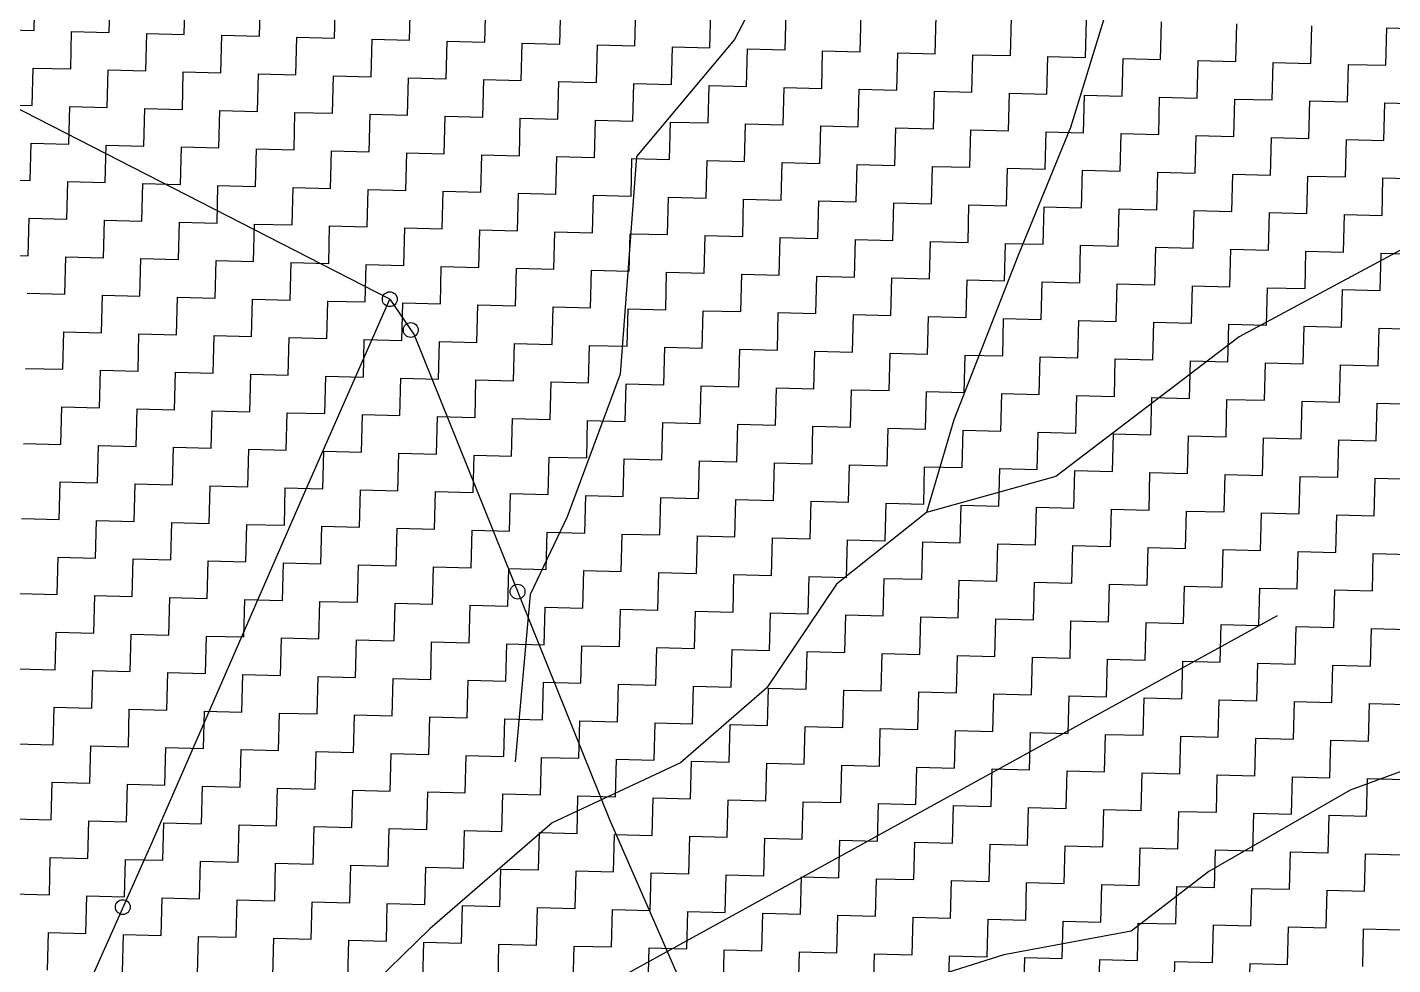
# Model space of a CAD drawing. Header units: metres. Extents: x 295068 to 298038, y 2018465 to 2021372.
# Drawn here: x 296952.3 to 297409.2, y 2020340.8 to 2020654.6 of the extents above; entities that cross this region are included whole.
import ezdxf

# ---------------------------------------------------------------- set-up
doc = ezdxf.new("R2010")
doc.units = ezdxf.units.M
doc.header["$MEASUREMENT"] = 0
for name, color, linetype in [('LINE_WATER', 4, 'Continuous'), ('POLY_HATCH', 12, 'Continuous'), ('POLY_PARCEL', 6, 'Continuous')]:
    doc.layers.add(name, color=color, linetype=linetype)

msp = doc.modelspace()

# ---------------------------------------------------------------- linework, layer by layer
msp.add_lwpolyline([(297050.28, 2020281.33), (297370.73, 2020457.72)])
for centre in [(297073.61, 2020563.59), (297080.63, 2020553.28), (297116.37, 2020465.71), (296984.26, 2020360.11)]:
    msp.add_circle(centre, 2.48)
at = {"layer": 'LINE_WATER'}
for p, q in [((297205.12, 2020681.28), (297188.97, 2020650.52)), ((297312.95, 2020658.49), (297301.38, 2020621.12)), ((297188.97, 2020650.52), (297156.15, 2020611.35)), ((297301.38, 2020621.12), (297283.77, 2020578.03)), ((297156.15, 2020611.35), (297150.73, 2020538.52)), ((297416.39, 2020582.41), (297357.84, 2020550.97)), ((297283.77, 2020578.03), (297262.33, 2020523.26)), ((297357.84, 2020550.97), (297296.54, 2020504.29)), ((297150.73, 2020538.52), (297133, 2020490.72)), ((297262.33, 2020523.26), (297253.17, 2020492.17)), ((297296.54, 2020504.29), (297253.17, 2020492.17)), ((297133, 2020490.72), (297120.53, 2020464.72)), ((297253.17, 2020492.17), (297223.09, 2020468.23)), ((297223.09, 2020468.23), (297199.8, 2020433.52)), ((297120.53, 2020464.72), (297115.57, 2020408.78)), ((297199.8, 2020433.52), (297170.87, 2020408.38)), ((297170.87, 2020408.38), (297127.93, 2020388.3)), ((297423.3, 2020409.61), (297394.99, 2020399.2)), ((297394.99, 2020399.2), (297347.66, 2020371.99)), ((297127.93, 2020388.3), (297086.95, 2020352.87)), ((297347.66, 2020371.99), (297321.71, 2020352.1)), ((297086.95, 2020352.87), (297048.27, 2020315.02)), ((297321.71, 2020352.1), (297279.11, 2020344.12)), ((297279.11, 2020344.12), (297245.53, 2020333.5))]:
    msp.add_line(p, q, dxfattribs=at)
at = {"layer": 'POLY_HATCH', "linetype": 'Continuous'}
for p, q in [((296954.56, 2020653.54), (296954.89, 2020666.11)), ((296979.7, 2020652.89), (296980.02, 2020665.46)), ((297004.83, 2020652.25), (297005.15, 2020664.81)), ((297029.96, 2020651.6), (297030.29, 2020664.16)), ((297055.1, 2020650.95), (297055.42, 2020663.52)), ((297080.23, 2020650.3), (297080.55, 2020662.87)), ((297105.36, 2020649.65), (297105.69, 2020662.22)), ((297130.5, 2020649.01), (297130.82, 2020661.57)), ((297155.63, 2020648.36), (297155.96, 2020660.92)), ((297180.76, 2020647.71), (297181.09, 2020660.28)), ((297205.9, 2020647.06), (297206.22, 2020659.63)), ((297231.03, 2020646.41), (297231.36, 2020658.98)), ((297256.16, 2020645.76), (297256.49, 2020658.33)), ((297281.3, 2020645.12), (297281.62, 2020657.68)), ((296942, 2020653.87), (296954.56, 2020653.54)), ((296966.81, 2020640.65), (296967.13, 2020653.22)), ((296967.13, 2020653.22), (296979.7, 2020652.89)), ((297306.43, 2020644.47), (297306.76, 2020657.03)), ((297331.56, 2020643.82), (297331.89, 2020656.39)), ((297356.7, 2020643.17), (297357.02, 2020655.74)), ((297381.83, 2020642.52), (297382.16, 2020655.09)), ((297406.97, 2020641.88), (297407.29, 2020654.44)), ((297407.29, 2020654.44), (297419.86, 2020654.12)), ((296991.94, 2020640), (296992.26, 2020652.57)), ((296992.26, 2020652.57), (297004.83, 2020652.25)), ((297017.07, 2020639.36), (297017.4, 2020651.92)), ((297017.4, 2020651.92), (297029.96, 2020651.6)), ((297042.21, 2020638.71), (297042.53, 2020651.27)), ((297042.53, 2020651.27), (297055.1, 2020650.95)), ((297067.34, 2020638.06), (297067.66, 2020650.63)), ((297067.66, 2020650.63), (297080.23, 2020650.3)), ((297092.47, 2020637.41), (297092.8, 2020649.98)), ((297092.8, 2020649.98), (297105.36, 2020649.65)), ((297117.61, 2020636.76), (297117.93, 2020649.33)), ((297117.93, 2020649.33), (297130.5, 2020649.01)), ((297142.74, 2020636.11), (297143.06, 2020648.68)), ((297143.06, 2020648.68), (297155.63, 2020648.36)), ((297167.87, 2020635.47), (297168.2, 2020648.03)), ((297168.2, 2020648.03), (297180.76, 2020647.71)), ((297193.01, 2020634.82), (297193.33, 2020647.38)), ((297193.33, 2020647.38), (297205.9, 2020647.06)), ((297218.14, 2020634.17), (297218.46, 2020646.74)), ((297218.46, 2020646.74), (297231.03, 2020646.41)), ((297243.27, 2020633.52), (297243.6, 2020646.09)), ((297243.6, 2020646.09), (297256.16, 2020645.76)), ((297268.41, 2020632.87), (297268.73, 2020645.44)), ((297268.73, 2020645.44), (297281.3, 2020645.12)), ((297293.54, 2020632.23), (297293.86, 2020644.79)), ((297293.86, 2020644.79), (297306.43, 2020644.47)), ((297318.67, 2020631.58), (297319, 2020644.14)), ((297319, 2020644.14), (297331.56, 2020643.82)), ((297343.81, 2020630.93), (297344.13, 2020643.5)), ((297344.13, 2020643.5), (297356.7, 2020643.17)), ((296953.92, 2020628.41), (296954.24, 2020640.98)), ((296954.24, 2020640.98), (296966.81, 2020640.65)), ((296979.05, 2020627.76), (296979.37, 2020640.33)), ((296979.37, 2020640.33), (296991.94, 2020640)), ((297004.18, 2020627.11), (297004.51, 2020639.68)), ((297004.51, 2020639.68), (297017.07, 2020639.36)), ((297029.32, 2020626.46), (297029.64, 2020639.03)), ((297029.64, 2020639.03), (297042.21, 2020638.71)), ((297368.94, 2020630.28), (297369.27, 2020642.85)), ((297369.27, 2020642.85), (297381.83, 2020642.52)), ((297394.07, 2020629.63), (297394.4, 2020642.2)), ((297394.4, 2020642.2), (297406.97, 2020641.88)), ((297054.45, 2020625.82), (297054.77, 2020638.38)), ((297054.77, 2020638.38), (297067.34, 2020638.06)), ((297079.58, 2020625.17), (297079.91, 2020637.73)), ((297079.91, 2020637.73), (297092.47, 2020637.41)), ((297104.72, 2020624.52), (297105.04, 2020637.09)), ((297105.04, 2020637.09), (297117.61, 2020636.76)), ((297129.85, 2020623.87), (297130.17, 2020636.44)), ((297130.17, 2020636.44), (297142.74, 2020636.11)), ((297154.98, 2020623.22), (297155.31, 2020635.79)), ((297155.31, 2020635.79), (297167.87, 2020635.47)), ((297180.12, 2020622.58), (297180.44, 2020635.14)), ((297180.44, 2020635.14), (297193.01, 2020634.82)), ((297205.25, 2020621.93), (297205.57, 2020634.49)), ((297205.57, 2020634.49), (297218.14, 2020634.17)), ((297230.38, 2020621.28), (297230.71, 2020633.85)), ((297230.71, 2020633.85), (297243.27, 2020633.52)), ((297255.52, 2020620.63), (297255.84, 2020633.2)), ((297255.84, 2020633.2), (297268.41, 2020632.87)), ((297280.65, 2020619.98), (297280.97, 2020632.55)), ((297280.97, 2020632.55), (297293.54, 2020632.23)), ((297305.78, 2020619.33), (297306.11, 2020631.9)), ((297306.11, 2020631.9), (297318.67, 2020631.58)), ((297330.92, 2020618.69), (297331.24, 2020631.25)), ((297331.24, 2020631.25), (297343.81, 2020630.93)), ((297356.05, 2020618.04), (297356.37, 2020630.6)), ((297356.37, 2020630.6), (297368.94, 2020630.28)), ((297381.18, 2020617.39), (297381.51, 2020629.96)), ((297381.51, 2020629.96), (297394.07, 2020629.63)), ((296941.35, 2020628.73), (296953.92, 2020628.41)), ((296966.16, 2020615.52), (296966.48, 2020628.09)), ((296966.48, 2020628.09), (296979.05, 2020627.76)), ((296991.29, 2020614.87), (296991.62, 2020627.44)), ((296991.62, 2020627.44), (297004.18, 2020627.11)), ((297016.42, 2020614.22), (297016.75, 2020626.79)), ((297016.75, 2020626.79), (297029.32, 2020626.46)), ((297041.56, 2020613.57), (297041.88, 2020626.14)), ((297041.88, 2020626.14), (297054.45, 2020625.82)), ((297066.69, 2020612.93), (297067.02, 2020625.49)), ((297067.02, 2020625.49), (297079.58, 2020625.17)), ((297406.32, 2020616.74), (297406.64, 2020629.31)), ((297406.64, 2020629.31), (297419.21, 2020628.98)), ((297091.83, 2020612.28), (297092.15, 2020624.84)), ((297092.15, 2020624.84), (297104.72, 2020624.52)), ((297116.96, 2020611.63), (297117.28, 2020624.2)), ((297117.28, 2020624.2), (297129.85, 2020623.87)), ((297142.09, 2020610.98), (297142.42, 2020623.55)), ((297142.42, 2020623.55), (297154.98, 2020623.22)), ((297167.23, 2020610.33), (297167.55, 2020622.9)), ((297167.55, 2020622.9), (297180.12, 2020622.58)), ((297192.36, 2020609.68), (297192.68, 2020622.25)), ((297192.68, 2020622.25), (297205.25, 2020621.93)), ((297217.49, 2020609.04), (297217.82, 2020621.6)), ((297217.82, 2020621.6), (297230.38, 2020621.28)), ((297242.63, 2020608.39), (297242.95, 2020620.95)), ((297242.95, 2020620.95), (297255.52, 2020620.63)), ((297267.76, 2020607.74), (297268.08, 2020620.31)), ((297268.08, 2020620.31), (297280.65, 2020619.98)), ((297292.89, 2020607.09), (297293.22, 2020619.66)), ((297293.22, 2020619.66), (297305.78, 2020619.33)), ((297318.03, 2020606.44), (297318.35, 2020619.01)), ((297318.35, 2020619.01), (297330.92, 2020618.69)), ((297343.16, 2020605.8), (297343.48, 2020618.36)), ((297343.48, 2020618.36), (297356.05, 2020618.04)), ((297368.29, 2020605.15), (297368.62, 2020617.71)), ((297368.62, 2020617.71), (297381.18, 2020617.39)), ((297393.43, 2020604.5), (297393.75, 2020617.07)), ((297393.75, 2020617.07), (297406.32, 2020616.74)), ((296953.27, 2020603.28), (296953.59, 2020615.84)), ((296953.59, 2020615.84), (296966.16, 2020615.52)), ((296978.4, 2020602.63), (296978.72, 2020615.19)), ((296978.72, 2020615.19), (296991.29, 2020614.87)), ((297003.53, 2020601.98), (297003.86, 2020614.55)), ((297003.86, 2020614.55), (297016.42, 2020614.22)), ((297028.67, 2020601.33), (297028.99, 2020613.9)), ((297028.99, 2020613.9), (297041.56, 2020613.57)), ((297053.8, 2020600.68), (297054.12, 2020613.25)), ((297054.12, 2020613.25), (297066.69, 2020612.93)), ((297078.93, 2020600.03), (297079.26, 2020612.6)), ((297079.26, 2020612.6), (297091.83, 2020612.28)), ((297104.07, 2020599.39), (297104.39, 2020611.95)), ((297104.39, 2020611.95), (297116.96, 2020611.63)), ((297129.2, 2020598.74), (297129.53, 2020611.31)), ((297129.53, 2020611.31), (297142.09, 2020610.98)), ((297154.33, 2020598.09), (297154.66, 2020610.66)), ((297154.66, 2020610.66), (297167.23, 2020610.33)), ((297179.47, 2020597.44), (297179.79, 2020610.01)), ((297179.79, 2020610.01), (297192.36, 2020609.68)), ((297204.6, 2020596.79), (297204.93, 2020609.36)), ((297204.93, 2020609.36), (297217.49, 2020609.04)), ((297229.73, 2020596.15), (297230.06, 2020608.71)), ((297230.06, 2020608.71), (297242.63, 2020608.39)), ((297254.87, 2020595.5), (297255.19, 2020608.06)), ((297255.19, 2020608.06), (297267.76, 2020607.74)), ((297280, 2020594.85), (297280.33, 2020607.42)), ((297280.33, 2020607.42), (297292.89, 2020607.09)), ((296940.7, 2020603.6), (296953.27, 2020603.28)), ((296965.51, 2020590.38), (296965.83, 2020602.95)), ((296965.83, 2020602.95), (296978.4, 2020602.63)), ((297305.14, 2020594.2), (297305.46, 2020606.77)), ((297305.46, 2020606.77), (297318.03, 2020606.44)), ((297330.27, 2020593.55), (297330.59, 2020606.12)), ((297330.59, 2020606.12), (297343.16, 2020605.8)), ((297355.4, 2020592.9), (297355.73, 2020605.47)), ((297355.73, 2020605.47), (297368.29, 2020605.15)), ((297380.54, 2020592.26), (297380.86, 2020604.82)), ((297380.86, 2020604.82), (297393.43, 2020604.5)), ((297405.67, 2020591.61), (297405.99, 2020604.17)), ((297405.99, 2020604.17), (297418.56, 2020603.85)), ((296990.64, 2020589.74), (296990.97, 2020602.3)), ((296990.97, 2020602.3), (297003.53, 2020601.98)), ((297015.78, 2020589.09), (297016.1, 2020601.66)), ((297016.1, 2020601.66), (297028.67, 2020601.33)), ((297040.91, 2020588.44), (297041.23, 2020601.01)), ((297041.23, 2020601.01), (297053.8, 2020600.68)), ((297066.04, 2020587.79), (297066.37, 2020600.36)), ((297066.37, 2020600.36), (297078.93, 2020600.03)), ((297091.18, 2020587.14), (297091.5, 2020599.71)), ((297091.5, 2020599.71), (297104.07, 2020599.39)), ((297116.31, 2020586.5), (297116.63, 2020599.06)), ((297116.63, 2020599.06), (297129.2, 2020598.74)), ((297141.44, 2020585.85), (297141.77, 2020598.41)), ((297141.77, 2020598.41), (297154.33, 2020598.09)), ((297166.58, 2020585.2), (297166.9, 2020597.77)), ((297166.9, 2020597.77), (297179.47, 2020597.44)), ((297191.71, 2020584.55), (297192.03, 2020597.12)), ((297192.03, 2020597.12), (297204.6, 2020596.79)), ((297216.84, 2020583.9), (297217.17, 2020596.47)), ((297217.17, 2020596.47), (297229.73, 2020596.15)), ((297241.98, 2020583.25), (297242.3, 2020595.82)), ((297242.3, 2020595.82), (297254.87, 2020595.5)), ((297267.11, 2020582.61), (297267.43, 2020595.17)), ((297267.43, 2020595.17), (297280, 2020594.85)), ((297292.24, 2020581.96), (297292.57, 2020594.53)), ((297292.57, 2020594.53), (297305.14, 2020594.2)), ((297317.38, 2020581.31), (297317.7, 2020593.88)), ((297317.7, 2020593.88), (297330.27, 2020593.55)), ((297342.51, 2020580.66), (297342.84, 2020593.23)), ((297342.84, 2020593.23), (297355.4, 2020592.9)), ((296952.62, 2020578.14), (296952.94, 2020590.71)), ((296952.94, 2020590.71), (296965.51, 2020590.38)), ((296977.75, 2020577.49), (296978.08, 2020590.06)), ((296978.08, 2020590.06), (296990.64, 2020589.74)), ((297002.89, 2020576.85), (297003.21, 2020589.41)), ((297003.21, 2020589.41), (297015.78, 2020589.09)), ((297028.02, 2020576.2), (297028.34, 2020588.76)), ((297028.34, 2020588.76), (297040.91, 2020588.44)), ((297367.64, 2020580.01), (297367.97, 2020592.58)), ((297367.97, 2020592.58), (297380.54, 2020592.26)), ((297392.78, 2020579.37), (297393.1, 2020591.93)), ((297393.1, 2020591.93), (297405.67, 2020591.61)), ((297053.15, 2020575.55), (297053.48, 2020588.12)), ((297053.48, 2020588.12), (297066.04, 2020587.79)), ((297078.29, 2020574.9), (297078.61, 2020587.47)), ((297078.61, 2020587.47), (297091.18, 2020587.14)), ((297103.42, 2020574.25), (297103.74, 2020586.82)), ((297103.74, 2020586.82), (297116.31, 2020586.5)), ((297128.55, 2020573.6), (297128.88, 2020586.17)), ((297128.88, 2020586.17), (297141.44, 2020585.85)), ((297153.69, 2020572.96), (297154.01, 2020585.52)), ((297154.01, 2020585.52), (297166.58, 2020585.2)), ((297178.82, 2020572.31), (297179.14, 2020584.88)), ((297179.14, 2020584.88), (297191.71, 2020584.55)), ((297203.95, 2020571.66), (297204.28, 2020584.23)), ((297204.28, 2020584.23), (297216.84, 2020583.9)), ((297229.09, 2020571.01), (297229.41, 2020583.58)), ((297229.41, 2020583.58), (297241.98, 2020583.25)), ((297254.22, 2020570.36), (297254.54, 2020582.93)), ((297254.54, 2020582.93), (297267.11, 2020582.61)), ((297279.35, 2020569.72), (297279.68, 2020582.28)), ((297279.68, 2020582.28), (297292.24, 2020581.96)), ((297304.49, 2020569.07), (297304.81, 2020581.63)), ((297304.81, 2020581.63), (297317.38, 2020581.31)), ((297329.62, 2020568.42), (297329.94, 2020580.99)), ((297329.94, 2020580.99), (297342.51, 2020580.66)), ((297354.75, 2020567.77), (297355.08, 2020580.34)), ((297355.08, 2020580.34), (297367.64, 2020580.01)), ((297379.89, 2020567.12), (297380.21, 2020579.69)), ((297380.21, 2020579.69), (297392.78, 2020579.37)), ((296940.05, 2020578.47), (296952.62, 2020578.14)), ((296964.86, 2020565.25), (296965.19, 2020577.82)), ((296965.19, 2020577.82), (296977.75, 2020577.49)), ((296990, 2020564.6), (296990.32, 2020577.17)), ((296990.32, 2020577.17), (297002.89, 2020576.85)), ((297015.13, 2020563.96), (297015.45, 2020576.52)), ((297015.45, 2020576.52), (297028.02, 2020576.2)), ((297040.26, 2020563.31), (297040.59, 2020575.87)), ((297040.59, 2020575.87), (297053.15, 2020575.55)), ((297065.4, 2020562.66), (297065.72, 2020575.23)), ((297065.72, 2020575.23), (297078.29, 2020574.9)), ((297405.02, 2020566.47), (297405.34, 2020579.04)), ((297405.34, 2020579.04), (297417.91, 2020578.72)), ((297090.53, 2020562.01), (297090.85, 2020574.58)), ((297090.85, 2020574.58), (297103.42, 2020574.25)), ((297115.66, 2020561.36), (297115.99, 2020573.93)), ((297115.99, 2020573.93), (297128.55, 2020573.6)), ((297140.8, 2020560.71), (297141.12, 2020573.28)), ((297141.12, 2020573.28), (297153.69, 2020572.96)), ((297165.93, 2020560.07), (297166.25, 2020572.63)), ((297166.25, 2020572.63), (297178.82, 2020572.31)), ((297191.06, 2020559.42), (297191.39, 2020571.98)), ((297191.39, 2020571.98), (297203.95, 2020571.66)), ((297216.2, 2020558.77), (297216.52, 2020571.34)), ((297216.52, 2020571.34), (297229.09, 2020571.01)), ((297241.33, 2020558.12), (297241.65, 2020570.69)), ((297241.65, 2020570.69), (297254.22, 2020570.36)), ((297266.46, 2020557.47), (297266.79, 2020570.04)), ((297266.79, 2020570.04), (297279.35, 2020569.72)), ((297291.6, 2020556.82), (297291.92, 2020569.39)), ((297291.92, 2020569.39), (297304.49, 2020569.07)), ((297316.73, 2020556.18), (297317.05, 2020568.74)), ((297317.05, 2020568.74), (297329.62, 2020568.42)), ((297341.86, 2020555.53), (297342.19, 2020568.1)), ((297342.19, 2020568.1), (297354.75, 2020567.77)), ((297367, 2020554.88), (297367.32, 2020567.45)), ((297367.32, 2020567.45), (297379.89, 2020567.12)), ((297392.13, 2020554.23), (297392.45, 2020566.8)), ((297392.45, 2020566.8), (297405.02, 2020566.47)), ((296952.29, 2020565.58), (296964.86, 2020565.25)), ((296977.1, 2020552.36), (296977.43, 2020564.93)), ((296977.43, 2020564.93), (296990, 2020564.6)), ((297002.24, 2020551.71), (297002.56, 2020564.28)), ((297002.56, 2020564.28), (297015.13, 2020563.96)), ((297027.37, 2020551.06), (297027.7, 2020563.63)), ((297027.7, 2020563.63), (297040.26, 2020563.31)), ((297052.5, 2020550.42), (297052.83, 2020562.98)), ((297052.83, 2020562.98), (297065.4, 2020562.66)), ((297077.64, 2020549.77), (297077.96, 2020562.33)), ((297077.96, 2020562.33), (297090.53, 2020562.01)), ((297102.77, 2020549.12), (297103.1, 2020561.69)), ((297103.1, 2020561.69), (297115.66, 2020561.36)), ((297127.9, 2020548.47), (297128.23, 2020561.04)), ((297128.23, 2020561.04), (297140.8, 2020560.71)), ((297153.04, 2020547.82), (297153.36, 2020560.39)), ((297153.36, 2020560.39), (297165.93, 2020560.07)), ((297178.17, 2020547.18), (297178.5, 2020559.74)), ((297178.5, 2020559.74), (297191.06, 2020559.42)), ((297203.3, 2020546.53), (297203.63, 2020559.09)), ((297203.63, 2020559.09), (297216.2, 2020558.77)), ((297228.44, 2020545.88), (297228.76, 2020558.45)), ((297228.76, 2020558.45), (297241.33, 2020558.12)), ((297253.57, 2020545.23), (297253.9, 2020557.8)), ((297253.9, 2020557.8), (297266.46, 2020557.47)), ((297278.71, 2020544.58), (297279.03, 2020557.15)), ((297279.03, 2020557.15), (297291.6, 2020556.82)), ((296964.21, 2020540.12), (296964.54, 2020552.68)), ((296964.54, 2020552.68), (296977.1, 2020552.36)), ((297303.84, 2020543.93), (297304.16, 2020556.5)), ((297304.16, 2020556.5), (297316.73, 2020556.18)), ((297328.97, 2020543.29), (297329.3, 2020555.85)), ((297329.3, 2020555.85), (297341.86, 2020555.53)), ((297354.11, 2020542.64), (297354.43, 2020555.2)), ((297354.43, 2020555.2), (297367, 2020554.88)), ((297379.24, 2020541.99), (297379.56, 2020554.56)), ((297379.56, 2020554.56), (297392.13, 2020554.23)), ((297404.37, 2020541.34), (297404.7, 2020553.91)), ((297404.7, 2020553.91), (297417.26, 2020553.58)), ((296989.35, 2020539.47), (296989.67, 2020552.04)), ((296989.67, 2020552.04), (297002.24, 2020551.71)), ((297014.48, 2020538.82), (297014.8, 2020551.39)), ((297014.8, 2020551.39), (297027.37, 2020551.06)), ((297039.61, 2020538.17), (297039.94, 2020550.74)), ((297039.94, 2020550.74), (297052.5, 2020550.42)), ((297064.75, 2020537.53), (297065.07, 2020550.09)), ((297065.07, 2020550.09), (297077.64, 2020549.77)), ((297089.88, 2020536.88), (297090.2, 2020549.44)), ((297090.2, 2020549.44), (297102.77, 2020549.12)), ((297115.01, 2020536.23), (297115.34, 2020548.8)), ((297115.34, 2020548.8), (297127.9, 2020548.47)), ((297140.15, 2020535.58), (297140.47, 2020548.15)), ((297140.47, 2020548.15), (297153.04, 2020547.82)), ((297165.28, 2020534.93), (297165.6, 2020547.5)), ((297165.6, 2020547.5), (297178.17, 2020547.18)), ((297190.41, 2020534.28), (297190.74, 2020546.85)), ((297190.74, 2020546.85), (297203.3, 2020546.53)), ((297215.55, 2020533.64), (297215.87, 2020546.2)), ((297215.87, 2020546.2), (297228.44, 2020545.88)), ((297240.68, 2020532.99), (297241.01, 2020545.55)), ((297241.01, 2020545.55), (297253.57, 2020545.23)), ((297265.81, 2020532.34), (297266.14, 2020544.91)), ((297266.14, 2020544.91), (297278.71, 2020544.58)), ((297290.95, 2020531.69), (297291.27, 2020544.26)), ((297291.27, 2020544.26), (297303.84, 2020543.93)), ((297316.08, 2020531.04), (297316.41, 2020543.61)), ((297316.41, 2020543.61), (297328.97, 2020543.29)), ((297341.21, 2020530.4), (297341.54, 2020542.96)), ((297341.54, 2020542.96), (297354.11, 2020542.64)), ((296951.65, 2020540.44), (296964.21, 2020540.12)), ((296976.46, 2020527.23), (296976.78, 2020539.79)), ((296976.78, 2020539.79), (296989.35, 2020539.47)), ((297001.59, 2020526.58), (297001.91, 2020539.15)), ((297001.91, 2020539.15), (297014.48, 2020538.82)), ((297026.72, 2020525.93), (297027.05, 2020538.5)), ((297027.05, 2020538.5), (297039.61, 2020538.17)), ((297366.35, 2020529.75), (297366.67, 2020542.31)), ((297366.67, 2020542.31), (297379.24, 2020541.99)), ((297391.48, 2020529.1), (297391.81, 2020541.67)), ((297391.81, 2020541.67), (297404.37, 2020541.34)), ((297051.86, 2020525.28), (297052.18, 2020537.85)), ((297052.18, 2020537.85), (297064.75, 2020537.53)), ((297076.99, 2020524.63), (297077.31, 2020537.2)), ((297077.31, 2020537.2), (297089.88, 2020536.88)), ((297102.12, 2020523.99), (297102.45, 2020536.55)), ((297102.45, 2020536.55), (297115.01, 2020536.23)), ((297127.26, 2020523.34), (297127.58, 2020535.9)), ((297127.58, 2020535.9), (297140.15, 2020535.58)), ((297152.39, 2020522.69), (297152.71, 2020535.26)), ((297152.71, 2020535.26), (297165.28, 2020534.93)), ((297177.52, 2020522.04), (297177.85, 2020534.61)), ((297177.85, 2020534.61), (297190.41, 2020534.28)), ((297202.66, 2020521.39), (297202.98, 2020533.96)), ((297202.98, 2020533.96), (297215.55, 2020533.64)), ((297227.79, 2020520.75), (297228.11, 2020533.31)), ((297228.11, 2020533.31), (297240.68, 2020532.99)), ((297252.92, 2020520.1), (297253.25, 2020532.66)), ((297253.25, 2020532.66), (297265.81, 2020532.34)), ((297278.06, 2020519.45), (297278.38, 2020532.02)), ((297278.38, 2020532.02), (297290.95, 2020531.69)), ((297303.19, 2020518.8), (297303.51, 2020531.37)), ((297303.51, 2020531.37), (297316.08, 2020531.04)), ((297328.32, 2020518.15), (297328.65, 2020530.72)), ((297328.65, 2020530.72), (297341.21, 2020530.4)), ((297353.46, 2020517.5), (297353.78, 2020530.07)), ((297353.78, 2020530.07), (297366.35, 2020529.75)), ((297378.59, 2020516.86), (297378.91, 2020529.42)), ((297378.91, 2020529.42), (297391.48, 2020529.1)), ((296963.57, 2020514.98), (296963.89, 2020527.55)), ((296963.89, 2020527.55), (296976.46, 2020527.23)), ((296988.7, 2020514.34), (296989.02, 2020526.9)), ((296989.02, 2020526.9), (297001.59, 2020526.58)), ((297013.83, 2020513.69), (297014.16, 2020526.25)), ((297014.16, 2020526.25), (297026.72, 2020525.93)), ((297038.97, 2020513.04), (297039.29, 2020525.61)), ((297039.29, 2020525.61), (297051.86, 2020525.28)), ((297064.1, 2020512.39), (297064.42, 2020524.96)), ((297064.42, 2020524.96), (297076.99, 2020524.63)), ((297403.72, 2020516.21), (297404.05, 2020528.77)), ((297404.05, 2020528.77), (297416.61, 2020528.45)), ((297089.23, 2020511.74), (297089.56, 2020524.31)), ((297089.56, 2020524.31), (297102.12, 2020523.99)), ((297114.37, 2020511.1), (297114.69, 2020523.66)), ((297114.69, 2020523.66), (297127.26, 2020523.34)), ((297139.5, 2020510.45), (297139.82, 2020523.01)), ((297139.82, 2020523.01), (297152.39, 2020522.69)), ((297164.63, 2020509.8), (297164.96, 2020522.37)), ((297164.96, 2020522.37), (297177.52, 2020522.04)), ((297189.77, 2020509.15), (297190.09, 2020521.72)), ((297190.09, 2020521.72), (297202.66, 2020521.39)), ((297214.9, 2020508.5), (297215.22, 2020521.07)), ((297215.22, 2020521.07), (297227.79, 2020520.75)), ((297240.03, 2020507.85), (297240.36, 2020520.42)), ((297240.36, 2020520.42), (297252.92, 2020520.1)), ((297265.17, 2020507.21), (297265.49, 2020519.77)), ((297265.49, 2020519.77), (297278.06, 2020519.45)), ((297290.3, 2020506.56), (297290.62, 2020519.12)), ((297290.62, 2020519.12), (297303.19, 2020518.8)), ((297315.43, 2020505.91), (297315.76, 2020518.48)), ((297315.76, 2020518.48), (297328.32, 2020518.15)), ((297340.57, 2020505.26), (297340.89, 2020517.83)), ((297340.89, 2020517.83), (297353.46, 2020517.5)), ((297365.7, 2020504.61), (297366.02, 2020517.18)), ((297366.02, 2020517.18), (297378.59, 2020516.86)), ((297390.83, 2020503.97), (297391.16, 2020516.53)), ((297391.16, 2020516.53), (297403.72, 2020516.21)), ((296951, 2020515.31), (296963.57, 2020514.98)), ((296975.81, 2020502.09), (296976.13, 2020514.66)), ((296976.13, 2020514.66), (296988.7, 2020514.34)), ((297000.94, 2020501.45), (297001.27, 2020514.01)), ((297001.27, 2020514.01), (297013.83, 2020513.69)), ((297026.07, 2020500.8), (297026.4, 2020513.36)), ((297026.4, 2020513.36), (297038.97, 2020513.04)), ((297051.21, 2020500.15), (297051.53, 2020512.72)), ((297051.53, 2020512.72), (297064.1, 2020512.39)), ((297076.34, 2020499.5), (297076.67, 2020512.07)), ((297076.67, 2020512.07), (297089.23, 2020511.74)), ((297101.47, 2020498.85), (297101.8, 2020511.42)), ((297101.8, 2020511.42), (297114.37, 2020511.1)), ((297126.61, 2020498.2), (297126.93, 2020510.77)), ((297126.93, 2020510.77), (297139.5, 2020510.45)), ((297151.74, 2020497.56), (297152.07, 2020510.12)), ((297152.07, 2020510.12), (297164.63, 2020509.8)), ((297176.88, 2020496.91), (297177.2, 2020509.47)), ((297177.2, 2020509.47), (297189.77, 2020509.15)), ((297202.01, 2020496.26), (297202.33, 2020508.83)), ((297202.33, 2020508.83), (297214.9, 2020508.5)), ((297227.14, 2020495.61), (297227.47, 2020508.18)), ((297227.47, 2020508.18), (297240.03, 2020507.85)), ((297252.28, 2020494.96), (297252.6, 2020507.53)), ((297252.6, 2020507.53), (297265.17, 2020507.21)), ((297277.41, 2020494.32), (297277.73, 2020506.88)), ((297277.73, 2020506.88), (297290.3, 2020506.56)), ((296962.92, 2020489.85), (296963.24, 2020502.42)), ((296963.24, 2020502.42), (296975.81, 2020502.09)), ((297302.54, 2020493.67), (297302.87, 2020506.23)), ((297302.87, 2020506.23), (297315.43, 2020505.91)), ((297327.68, 2020493.02), (297328, 2020505.59)), ((297328, 2020505.59), (297340.57, 2020505.26)), ((297352.81, 2020492.37), (297353.13, 2020504.94)), ((297353.13, 2020504.94), (297365.7, 2020504.61)), ((297377.94, 2020491.72), (297378.27, 2020504.29)), ((297378.27, 2020504.29), (297390.83, 2020503.97)), ((297403.08, 2020491.07), (297403.4, 2020503.64)), ((297403.4, 2020503.64), (297415.97, 2020503.32)), ((296988.05, 2020489.2), (296988.37, 2020501.77)), ((296988.37, 2020501.77), (297000.94, 2020501.45)), ((297013.18, 2020488.55), (297013.51, 2020501.12)), ((297013.51, 2020501.12), (297026.07, 2020500.8)), ((297038.32, 2020487.91), (297038.64, 2020500.47)), ((297038.64, 2020500.47), (297051.21, 2020500.15)), ((297063.45, 2020487.26), (297063.77, 2020499.83)), ((297063.77, 2020499.83), (297076.34, 2020499.5)), ((297088.58, 2020486.61), (297088.91, 2020499.18)), ((297088.91, 2020499.18), (297101.47, 2020498.85)), ((297113.72, 2020485.96), (297114.04, 2020498.53)), ((297114.04, 2020498.53), (297126.61, 2020498.2)), ((297138.85, 2020485.31), (297139.18, 2020497.88)), ((297139.18, 2020497.88), (297151.74, 2020497.56)), ((297163.98, 2020484.67), (297164.31, 2020497.23)), ((297164.31, 2020497.23), (297176.88, 2020496.91)), ((297189.12, 2020484.02), (297189.44, 2020496.58)), ((297189.44, 2020496.58), (297202.01, 2020496.26)), ((297214.25, 2020483.37), (297214.58, 2020495.94)), ((297214.58, 2020495.94), (297227.14, 2020495.61)), ((297239.38, 2020482.72), (297239.71, 2020495.29)), ((297239.71, 2020495.29), (297252.28, 2020494.96)), ((297264.52, 2020482.07), (297264.84, 2020494.64)), ((297264.84, 2020494.64), (297277.41, 2020494.32)), ((297289.65, 2020481.42), (297289.98, 2020493.99)), ((297289.98, 2020493.99), (297302.54, 2020493.67)), ((297314.78, 2020480.78), (297315.11, 2020493.34)), ((297315.11, 2020493.34), (297327.68, 2020493.02)), ((297339.92, 2020480.13), (297340.24, 2020492.69)), ((297340.24, 2020492.69), (297352.81, 2020492.37)), ((296950.35, 2020490.18), (296962.92, 2020489.85)), ((296975.16, 2020476.96), (296975.48, 2020489.53)), ((296975.48, 2020489.53), (296988.05, 2020489.2)), ((297000.29, 2020476.31), (297000.62, 2020488.88)), ((297000.62, 2020488.88), (297013.18, 2020488.55)), ((297025.43, 2020475.66), (297025.75, 2020488.23)), ((297025.75, 2020488.23), (297038.32, 2020487.91)), ((297365.05, 2020479.48), (297365.38, 2020492.05)), ((297365.38, 2020492.05), (297377.94, 2020491.72)), ((297390.19, 2020478.83), (297390.51, 2020491.4)), ((297390.51, 2020491.4), (297403.08, 2020491.07)), ((297050.56, 2020475.02), (297050.88, 2020487.58)), ((297050.88, 2020487.58), (297063.45, 2020487.26)), ((297075.69, 2020474.37), (297076.02, 2020486.93)), ((297076.02, 2020486.93), (297088.58, 2020486.61)), ((297100.83, 2020473.72), (297101.15, 2020486.29)), ((297101.15, 2020486.29), (297113.72, 2020485.96)), ((297125.96, 2020473.07), (297126.28, 2020485.64)), ((297126.28, 2020485.64), (297138.85, 2020485.31)), ((297151.09, 2020472.42), (297151.42, 2020484.99)), ((297151.42, 2020484.99), (297163.98, 2020484.67)), ((297176.23, 2020471.77), (297176.55, 2020484.34)), ((297176.55, 2020484.34), (297189.12, 2020484.02)), ((297201.36, 2020471.13), (297201.68, 2020483.69)), ((297201.68, 2020483.69), (297214.25, 2020483.37)), ((297226.49, 2020470.48), (297226.82, 2020483.05)), ((297226.82, 2020483.05), (297239.38, 2020482.72)), ((297251.63, 2020469.83), (297251.95, 2020482.4)), ((297251.95, 2020482.4), (297264.52, 2020482.07)), ((297276.76, 2020469.18), (297277.08, 2020481.75)), ((297277.08, 2020481.75), (297289.65, 2020481.42)), ((297301.89, 2020468.53), (297302.22, 2020481.1)), ((297302.22, 2020481.1), (297314.78, 2020480.78)), ((297327.03, 2020467.89), (297327.35, 2020480.45)), ((297327.35, 2020480.45), (297339.92, 2020480.13)), ((297352.16, 2020467.24), (297352.49, 2020479.8)), ((297352.49, 2020479.8), (297365.05, 2020479.48)), ((297377.29, 2020466.59), (297377.62, 2020479.16)), ((297377.62, 2020479.16), (297390.19, 2020478.83)), ((296962.27, 2020464.72), (296962.59, 2020477.28)), ((296962.59, 2020477.28), (296975.16, 2020476.96)), ((296987.4, 2020464.07), (296987.73, 2020476.64)), ((296987.73, 2020476.64), (297000.29, 2020476.31)), ((297012.54, 2020463.42), (297012.86, 2020475.99)), ((297012.86, 2020475.99), (297025.43, 2020475.66)), ((297037.67, 2020462.77), (297037.99, 2020475.34)), ((297037.99, 2020475.34), (297050.56, 2020475.02)), ((297062.8, 2020462.13), (297063.13, 2020474.69)), ((297063.13, 2020474.69), (297075.69, 2020474.37)), ((297402.43, 2020465.94), (297402.75, 2020478.51)), ((297402.75, 2020478.51), (297415.32, 2020478.18)), ((297087.94, 2020461.48), (297088.26, 2020474.04)), ((297088.26, 2020474.04), (297100.83, 2020473.72)), ((297113.07, 2020460.83), (297113.39, 2020473.4)), ((297113.39, 2020473.4), (297125.96, 2020473.07)), ((297138.2, 2020460.18), (297138.53, 2020472.75)), ((297138.53, 2020472.75), (297151.09, 2020472.42)), ((297163.34, 2020459.53), (297163.66, 2020472.1)), ((297163.66, 2020472.1), (297176.23, 2020471.77)), ((297188.47, 2020458.88), (297188.79, 2020471.45)), ((297188.79, 2020471.45), (297201.36, 2020471.13)), ((297213.6, 2020458.24), (297213.93, 2020470.8)), ((297213.93, 2020470.8), (297226.49, 2020470.48)), ((297238.74, 2020457.59), (297239.06, 2020470.15)), ((297239.06, 2020470.15), (297251.63, 2020469.83)), ((297263.87, 2020456.94), (297264.19, 2020469.51)), ((297264.19, 2020469.51), (297276.76, 2020469.18)), ((297289, 2020456.29), (297289.33, 2020468.86)), ((297289.33, 2020468.86), (297301.89, 2020468.53)), ((297314.14, 2020455.64), (297314.46, 2020468.21)), ((297314.46, 2020468.21), (297327.03, 2020467.89)), ((297339.27, 2020454.99), (297339.59, 2020467.56)), ((297339.59, 2020467.56), (297352.16, 2020467.24)), ((297364.4, 2020454.35), (297364.73, 2020466.91)), ((297364.73, 2020466.91), (297377.29, 2020466.59)), ((297389.54, 2020453.7), (297389.86, 2020466.27)), ((297389.86, 2020466.27), (297402.43, 2020465.94)), ((296949.7, 2020465.04), (296962.27, 2020464.72)), ((296974.51, 2020451.83), (296974.84, 2020464.39)), ((296974.84, 2020464.39), (296987.4, 2020464.07)), ((296999.64, 2020451.18), (296999.97, 2020463.75)), ((296999.97, 2020463.75), (297012.54, 2020463.42)), ((297024.78, 2020450.53), (297025.1, 2020463.1)), ((297025.1, 2020463.1), (297037.67, 2020462.77)), ((297049.91, 2020449.88), (297050.24, 2020462.45)), ((297050.24, 2020462.45), (297062.8, 2020462.13)), ((297075.05, 2020449.23), (297075.37, 2020461.8)), ((297075.37, 2020461.8), (297087.94, 2020461.48)), ((297100.18, 2020448.59), (297100.5, 2020461.15)), ((297100.5, 2020461.15), (297113.07, 2020460.83)), ((297125.31, 2020447.94), (297125.64, 2020460.5)), ((297125.64, 2020460.5), (297138.2, 2020460.18)), ((297150.45, 2020447.29), (297150.77, 2020459.86)), ((297150.77, 2020459.86), (297163.34, 2020459.53)), ((297175.58, 2020446.64), (297175.9, 2020459.21)), ((297175.9, 2020459.21), (297188.47, 2020458.88)), ((297200.71, 2020445.99), (297201.04, 2020458.56)), ((297201.04, 2020458.56), (297213.6, 2020458.24)), ((297225.85, 2020445.35), (297226.17, 2020457.91)), ((297226.17, 2020457.91), (297238.74, 2020457.59)), ((297250.98, 2020444.7), (297251.3, 2020457.26)), ((297251.3, 2020457.26), (297263.87, 2020456.94)), ((297276.11, 2020444.05), (297276.44, 2020456.62)), ((297276.44, 2020456.62), (297289, 2020456.29)), ((296961.62, 2020439.58), (296961.94, 2020452.15)), ((296961.94, 2020452.15), (296974.51, 2020451.83)), ((297301.25, 2020443.4), (297301.57, 2020455.97)), ((297301.57, 2020455.97), (297314.14, 2020455.64)), ((297326.38, 2020442.75), (297326.7, 2020455.32)), ((297326.7, 2020455.32), (297339.27, 2020454.99)), ((297351.51, 2020442.1), (297351.84, 2020454.67)), ((297351.84, 2020454.67), (297364.4, 2020454.35)), ((297376.65, 2020441.46), (297376.97, 2020454.02)), ((297376.97, 2020454.02), (297389.54, 2020453.7)), ((297401.78, 2020440.81), (297402.1, 2020453.37)), ((297402.1, 2020453.37), (297414.67, 2020453.05)), ((296986.75, 2020438.94), (296987.08, 2020451.5)), ((296987.08, 2020451.5), (296999.64, 2020451.18)), ((297011.89, 2020438.29), (297012.21, 2020450.85)), ((297012.21, 2020450.85), (297024.78, 2020450.53)), ((297037.02, 2020437.64), (297037.34, 2020450.21)), ((297037.34, 2020450.21), (297049.91, 2020449.88)), ((297062.15, 2020436.99), (297062.48, 2020449.56)), ((297062.48, 2020449.56), (297075.05, 2020449.23)), ((297087.29, 2020436.34), (297087.61, 2020448.91)), ((297087.61, 2020448.91), (297100.18, 2020448.59)), ((297112.42, 2020435.7), (297112.75, 2020448.26)), ((297112.75, 2020448.26), (297125.31, 2020447.94)), ((297137.55, 2020435.05), (297137.88, 2020447.61)), ((297137.88, 2020447.61), (297150.45, 2020447.29)), ((297162.69, 2020434.4), (297163.01, 2020446.97)), ((297163.01, 2020446.97), (297175.58, 2020446.64)), ((297187.82, 2020433.75), (297188.15, 2020446.32)), ((297188.15, 2020446.32), (297200.71, 2020445.99)), ((297212.95, 2020433.1), (297213.28, 2020445.67)), ((297213.28, 2020445.67), (297225.85, 2020445.35)), ((297238.09, 2020432.45), (297238.41, 2020445.02)), ((297238.41, 2020445.02), (297250.98, 2020444.7)), ((297263.22, 2020431.81), (297263.55, 2020444.37)), ((297263.55, 2020444.37), (297276.11, 2020444.05)), ((297288.36, 2020431.16), (297288.68, 2020443.72)), ((297288.68, 2020443.72), (297301.25, 2020443.4)), ((297313.49, 2020430.51), (297313.81, 2020443.08)), ((297313.81, 2020443.08), (297326.38, 2020442.75)), ((297338.62, 2020429.86), (297338.95, 2020442.43)), ((297338.95, 2020442.43), (297351.51, 2020442.1)), ((296949.05, 2020439.91), (296961.62, 2020439.58)), ((296973.86, 2020426.69), (296974.19, 2020439.26)), ((296974.19, 2020439.26), (296986.75, 2020438.94)), ((296999, 2020426.05), (296999.32, 2020438.61)), ((296999.32, 2020438.61), (297011.89, 2020438.29)), ((297024.13, 2020425.4), (297024.45, 2020437.96)), ((297024.45, 2020437.96), (297037.02, 2020437.64)), ((297363.76, 2020429.21), (297364.08, 2020441.78)), ((297364.08, 2020441.78), (297376.65, 2020441.46)), ((297388.89, 2020428.57), (297389.21, 2020441.13)), ((297389.21, 2020441.13), (297401.78, 2020440.81)), ((297049.26, 2020424.75), (297049.59, 2020437.32)), ((297049.59, 2020437.32), (297062.15, 2020436.99)), ((297074.4, 2020424.1), (297074.72, 2020436.67)), ((297074.72, 2020436.67), (297087.29, 2020436.34)), ((297099.53, 2020423.45), (297099.85, 2020436.02)), ((297099.85, 2020436.02), (297112.42, 2020435.7)), ((297124.66, 2020422.8), (297124.99, 2020435.37)), ((297124.99, 2020435.37), (297137.55, 2020435.05)), ((297149.8, 2020422.16), (297150.12, 2020434.72)), ((297150.12, 2020434.72), (297162.69, 2020434.4)), ((297174.93, 2020421.51), (297175.25, 2020434.07)), ((297175.25, 2020434.07), (297187.82, 2020433.75)), ((297200.06, 2020420.86), (297200.39, 2020433.43)), ((297200.39, 2020433.43), (297212.95, 2020433.1)), ((297225.2, 2020420.21), (297225.52, 2020432.78)), ((297225.52, 2020432.78), (297238.09, 2020432.45)), ((297250.33, 2020419.56), (297250.65, 2020432.13)), ((297250.65, 2020432.13), (297263.22, 2020431.81)), ((297275.46, 2020418.92), (297275.79, 2020431.48)), ((297275.79, 2020431.48), (297288.36, 2020431.16)), ((297300.6, 2020418.27), (297300.92, 2020430.83)), ((297300.92, 2020430.83), (297313.49, 2020430.51)), ((297325.73, 2020417.62), (297326.06, 2020430.19)), ((297326.06, 2020430.19), (297338.62, 2020429.86)), ((297350.86, 2020416.97), (297351.19, 2020429.54)), ((297351.19, 2020429.54), (297363.76, 2020429.21)), ((297376, 2020416.32), (297376.32, 2020428.89)), ((297376.32, 2020428.89), (297388.89, 2020428.57)), ((296960.97, 2020414.45), (296961.3, 2020427.02)), ((296961.3, 2020427.02), (296973.86, 2020426.69)), ((296986.11, 2020413.8), (296986.43, 2020426.37)), ((296986.43, 2020426.37), (296999, 2020426.05)), ((297011.24, 2020413.15), (297011.56, 2020425.72)), ((297011.56, 2020425.72), (297024.13, 2020425.4)), ((297036.37, 2020412.51), (297036.7, 2020425.07)), ((297036.7, 2020425.07), (297049.26, 2020424.75)), ((297061.51, 2020411.86), (297061.83, 2020424.42)), ((297061.83, 2020424.42), (297074.4, 2020424.1)), ((297401.13, 2020415.67), (297401.46, 2020428.24)), ((297401.46, 2020428.24), (297414.02, 2020427.92)), ((297086.64, 2020411.21), (297086.96, 2020423.78)), ((297086.96, 2020423.78), (297099.53, 2020423.45)), ((297111.77, 2020410.56), (297112.1, 2020423.13)), ((297112.1, 2020423.13), (297124.66, 2020422.8)), ((297136.91, 2020409.91), (297137.23, 2020422.48)), ((297137.23, 2020422.48), (297149.8, 2020422.16)), ((297162.04, 2020409.27), (297162.36, 2020421.83)), ((297162.36, 2020421.83), (297174.93, 2020421.51)), ((297187.17, 2020408.62), (297187.5, 2020421.18)), ((297187.5, 2020421.18), (297200.06, 2020420.86)), ((297212.31, 2020407.97), (297212.63, 2020420.54)), ((297212.63, 2020420.54), (297225.2, 2020420.21)), ((297237.44, 2020407.32), (297237.76, 2020419.89)), ((297237.76, 2020419.89), (297250.33, 2020419.56)), ((297262.57, 2020406.67), (297262.9, 2020419.24)), ((297262.9, 2020419.24), (297275.46, 2020418.92)), ((297287.71, 2020406.02), (297288.03, 2020418.59)), ((297288.03, 2020418.59), (297300.6, 2020418.27)), ((297312.84, 2020405.38), (297313.16, 2020417.94)), ((297313.16, 2020417.94), (297325.73, 2020417.62)), ((297337.97, 2020404.73), (297338.3, 2020417.29)), ((297338.3, 2020417.29), (297350.86, 2020416.97)), ((297363.11, 2020404.08), (297363.43, 2020416.65)), ((297363.43, 2020416.65), (297376, 2020416.32)), ((297388.24, 2020403.43), (297388.56, 2020416)), ((297388.56, 2020416), (297401.13, 2020415.67)), ((296948.41, 2020414.78), (296960.97, 2020414.45)), ((296973.22, 2020401.56), (296973.54, 2020414.13)), ((296973.54, 2020414.13), (296986.11, 2020413.8)), ((296998.35, 2020400.91), (296998.67, 2020413.48)), ((296998.67, 2020413.48), (297011.24, 2020413.15)), ((297023.48, 2020400.26), (297023.81, 2020412.83)), ((297023.81, 2020412.83), (297036.37, 2020412.51)), ((297048.62, 2020399.62), (297048.94, 2020412.18)), ((297048.94, 2020412.18), (297061.51, 2020411.86)), ((297073.75, 2020398.97), (297074.07, 2020411.53)), ((297074.07, 2020411.53), (297086.64, 2020411.21)), ((297098.88, 2020398.32), (297099.21, 2020410.89)), ((297099.21, 2020410.89), (297111.77, 2020410.56)), ((297124.02, 2020397.67), (297124.34, 2020410.24)), ((297124.34, 2020410.24), (297136.91, 2020409.91)), ((297149.15, 2020397.02), (297149.47, 2020409.59)), ((297149.47, 2020409.59), (297162.04, 2020409.27)), ((297174.28, 2020396.37), (297174.61, 2020408.94)), ((297174.61, 2020408.94), (297187.17, 2020408.62)), ((297199.42, 2020395.73), (297199.74, 2020408.29)), ((297199.74, 2020408.29), (297212.31, 2020407.97)), ((297224.55, 2020395.08), (297224.87, 2020407.64)), ((297224.87, 2020407.64), (297237.44, 2020407.32)), ((297249.68, 2020394.43), (297250.01, 2020407)), ((297250.01, 2020407), (297262.57, 2020406.67)), ((297274.82, 2020393.78), (297275.14, 2020406.35)), ((297275.14, 2020406.35), (297287.71, 2020406.02)), ((296960.32, 2020389.32), (296960.65, 2020401.88)), ((296960.65, 2020401.88), (296973.22, 2020401.56)), ((297299.95, 2020393.13), (297300.27, 2020405.7)), ((297300.27, 2020405.7), (297312.84, 2020405.38)), ((297325.08, 2020392.49), (297325.41, 2020405.05)), ((297325.41, 2020405.05), (297337.97, 2020404.73)), ((297350.22, 2020391.84), (297350.54, 2020404.4)), ((297350.54, 2020404.4), (297363.11, 2020404.08)), ((297375.35, 2020391.19), (297375.67, 2020403.76)), ((297375.67, 2020403.76), (297388.24, 2020403.43)), ((297400.48, 2020390.54), (297400.81, 2020403.11)), ((297400.81, 2020403.11), (297413.37, 2020402.78)), ((296985.46, 2020388.67), (296985.78, 2020401.24)), ((296985.78, 2020401.24), (296998.35, 2020400.91)), ((297010.59, 2020388.02), (297010.92, 2020400.59)), ((297010.92, 2020400.59), (297023.48, 2020400.26)), ((297035.72, 2020387.37), (297036.05, 2020399.94)), ((297036.05, 2020399.94), (297048.62, 2020399.62)), ((297060.86, 2020386.72), (297061.18, 2020399.29)), ((297061.18, 2020399.29), (297073.75, 2020398.97)), ((297085.99, 2020386.08), (297086.32, 2020398.64)), ((297086.32, 2020398.64), (297098.88, 2020398.32)), ((297111.12, 2020385.43), (297111.45, 2020398)), ((297111.45, 2020398), (297124.02, 2020397.67)), ((297136.26, 2020384.78), (297136.58, 2020397.35)), ((297136.58, 2020397.35), (297149.15, 2020397.02)), ((297161.39, 2020384.13), (297161.72, 2020396.7)), ((297161.72, 2020396.7), (297174.28, 2020396.37)), ((297186.52, 2020383.48), (297186.85, 2020396.05)), ((297186.85, 2020396.05), (297199.42, 2020395.73)), ((297211.66, 2020382.84), (297211.98, 2020395.4)), ((297211.98, 2020395.4), (297224.55, 2020395.08)), ((297236.79, 2020382.19), (297237.12, 2020394.75)), ((297237.12, 2020394.75), (297249.68, 2020394.43)), ((297261.93, 2020381.54), (297262.25, 2020394.11)), ((297262.25, 2020394.11), (297274.82, 2020393.78)), ((297287.06, 2020380.89), (297287.38, 2020393.46)), ((297287.38, 2020393.46), (297299.95, 2020393.13)), ((297312.19, 2020380.24), (297312.52, 2020392.81)), ((297312.52, 2020392.81), (297325.08, 2020392.49)), ((297337.33, 2020379.59), (297337.65, 2020392.16)), ((297337.65, 2020392.16), (297350.22, 2020391.84)), ((296947.76, 2020389.64), (296960.32, 2020389.32)), ((296972.57, 2020376.43), (296972.89, 2020388.99)), ((296972.89, 2020388.99), (296985.46, 2020388.67)), ((296997.7, 2020375.78), (296998.02, 2020388.35)), ((296998.02, 2020388.35), (297010.59, 2020388.02)), ((297022.83, 2020375.13), (297023.16, 2020387.7)), ((297023.16, 2020387.7), (297035.72, 2020387.37)), ((297362.46, 2020378.95), (297362.78, 2020391.51)), ((297362.78, 2020391.51), (297375.35, 2020391.19)), ((297387.59, 2020378.3), (297387.92, 2020390.86)), ((297387.92, 2020390.86), (297400.48, 2020390.54)), ((297047.97, 2020374.48), (297048.29, 2020387.05)), ((297048.29, 2020387.05), (297060.86, 2020386.72)), ((297073.1, 2020373.83), (297073.42, 2020386.4)), ((297073.42, 2020386.4), (297085.99, 2020386.08)), ((297098.23, 2020373.19), (297098.56, 2020385.75)), ((297098.56, 2020385.75), (297111.12, 2020385.43)), ((297123.37, 2020372.54), (297123.69, 2020385.1)), ((297123.69, 2020385.1), (297136.26, 2020384.78)), ((297148.5, 2020371.89), (297148.82, 2020384.46)), ((297148.82, 2020384.46), (297161.39, 2020384.13)), ((297173.63, 2020371.24), (297173.96, 2020383.81)), ((297173.96, 2020383.81), (297186.52, 2020383.48)), ((297198.77, 2020370.59), (297199.09, 2020383.16)), ((297199.09, 2020383.16), (297211.66, 2020382.84)), ((297223.9, 2020369.94), (297224.23, 2020382.51)), ((297224.23, 2020382.51), (297236.79, 2020382.19)), ((297249.03, 2020369.3), (297249.36, 2020381.86)), ((297249.36, 2020381.86), (297261.93, 2020381.54)), ((297274.17, 2020368.65), (297274.49, 2020381.22)), ((297274.49, 2020381.22), (297287.06, 2020380.89)), ((297299.3, 2020368), (297299.63, 2020380.57)), ((297299.63, 2020380.57), (297312.19, 2020380.24)), ((297324.43, 2020367.35), (297324.76, 2020379.92)), ((297324.76, 2020379.92), (297337.33, 2020379.59)), ((297349.57, 2020366.7), (297349.89, 2020379.27)), ((297349.89, 2020379.27), (297362.46, 2020378.95)), ((297374.7, 2020366.06), (297375.03, 2020378.62)), ((297375.03, 2020378.62), (297387.59, 2020378.3)), ((296959.68, 2020364.18), (296960, 2020376.75)), ((296960, 2020376.75), (296972.57, 2020376.43)), ((296984.81, 2020363.54), (296985.13, 2020376.1)), ((296985.13, 2020376.1), (296997.7, 2020375.78)), ((297009.94, 2020362.89), (297010.27, 2020375.45)), ((297010.27, 2020375.45), (297022.83, 2020375.13)), ((297035.08, 2020362.24), (297035.4, 2020374.81)), ((297035.4, 2020374.81), (297047.97, 2020374.48)), ((297060.21, 2020361.59), (297060.53, 2020374.16)), ((297060.53, 2020374.16), (297073.1, 2020373.83)), ((297399.83, 2020365.41), (297400.16, 2020377.97)), ((297400.16, 2020377.97), (297412.73, 2020377.65)), ((297085.34, 2020360.94), (297085.67, 2020373.51)), ((297085.67, 2020373.51), (297098.23, 2020373.19)), ((297110.48, 2020360.29), (297110.8, 2020372.86)), ((297110.8, 2020372.86), (297123.37, 2020372.54)), ((297135.61, 2020359.65), (297135.93, 2020372.21)), ((297135.93, 2020372.21), (297148.5, 2020371.89)), ((297160.74, 2020359), (297161.07, 2020371.57)), ((297161.07, 2020371.57), (297173.63, 2020371.24)), ((297185.88, 2020358.35), (297186.2, 2020370.92)), ((297186.2, 2020370.92), (297198.77, 2020370.59)), ((297211.01, 2020357.7), (297211.33, 2020370.27)), ((297211.33, 2020370.27), (297223.9, 2020369.94)), ((297236.14, 2020357.05), (297236.47, 2020369.62)), ((297236.47, 2020369.62), (297249.03, 2020369.3)), ((297261.28, 2020356.41), (297261.6, 2020368.97)), ((297261.6, 2020368.97), (297274.17, 2020368.65)), ((297286.41, 2020355.76), (297286.73, 2020368.32)), ((297286.73, 2020368.32), (297299.3, 2020368)), ((297311.54, 2020355.11), (297311.87, 2020367.68)), ((297311.87, 2020367.68), (297324.43, 2020367.35)), ((297336.68, 2020354.46), (297337, 2020367.03)), ((297337, 2020367.03), (297349.57, 2020366.7)), ((297361.81, 2020353.81), (297362.13, 2020366.38)), ((297362.13, 2020366.38), (297374.7, 2020366.06)), ((297386.94, 2020353.16), (297387.27, 2020365.73)), ((297387.27, 2020365.73), (297399.83, 2020365.41)), ((296947.11, 2020364.51), (296959.68, 2020364.18)), ((296971.92, 2020351.29), (296972.24, 2020363.86)), ((296972.24, 2020363.86), (296984.81, 2020363.54)), ((296997.05, 2020350.65), (296997.38, 2020363.21)), ((296997.38, 2020363.21), (297009.94, 2020362.89)), ((297022.19, 2020350), (297022.51, 2020362.56)), ((297022.51, 2020362.56), (297035.08, 2020362.24)), ((297047.32, 2020349.35), (297047.64, 2020361.92)), ((297047.64, 2020361.92), (297060.21, 2020361.59)), ((297072.45, 2020348.7), (297072.78, 2020361.27)), ((297072.78, 2020361.27), (297085.34, 2020360.94)), ((297097.59, 2020348.05), (297097.91, 2020360.62)), ((297097.91, 2020360.62), (297110.48, 2020360.29)), ((297122.72, 2020347.4), (297123.04, 2020359.97)), ((297123.04, 2020359.97), (297135.61, 2020359.65)), ((297147.85, 2020346.76), (297148.18, 2020359.32)), ((297148.18, 2020359.32), (297160.74, 2020359)), ((297172.99, 2020346.11), (297173.31, 2020358.67)), ((297173.31, 2020358.67), (297185.88, 2020358.35)), ((297198.12, 2020345.46), (297198.44, 2020358.03)), ((297198.44, 2020358.03), (297211.01, 2020357.7)), ((297223.25, 2020344.81), (297223.58, 2020357.38)), ((297223.58, 2020357.38), (297236.14, 2020357.05)), ((297248.39, 2020344.16), (297248.71, 2020356.73)), ((297248.71, 2020356.73), (297261.28, 2020356.41)), ((297273.52, 2020343.51), (297273.84, 2020356.08)), ((297273.84, 2020356.08), (297286.41, 2020355.76)), ((296959.03, 2020339.05), (296959.35, 2020351.62)), ((296959.35, 2020351.62), (296971.92, 2020351.29)), ((297298.65, 2020342.87), (297298.98, 2020355.43)), ((297298.98, 2020355.43), (297311.54, 2020355.11)), ((297323.79, 2020342.22), (297324.11, 2020354.79)), ((297324.11, 2020354.79), (297336.68, 2020354.46)), ((297348.92, 2020341.57), (297349.24, 2020354.14)), ((297349.24, 2020354.14), (297361.81, 2020353.81)), ((297374.05, 2020340.92), (297374.38, 2020353.49)), ((297374.38, 2020353.49), (297386.94, 2020353.16)), ((297399.19, 2020340.27), (297399.51, 2020352.84)), ((297399.51, 2020352.84), (297412.08, 2020352.52)), ((296984.16, 2020338.4), (296984.49, 2020350.97)), ((296984.49, 2020350.97), (296997.05, 2020350.65)), ((297009.29, 2020337.75), (297009.62, 2020350.32)), ((297009.62, 2020350.32), (297022.19, 2020350)), ((297034.43, 2020337.11), (297034.75, 2020349.67)), ((297034.75, 2020349.67), (297047.32, 2020349.35)), ((297059.56, 2020336.46), (297059.89, 2020349.02)), ((297059.89, 2020349.02), (297072.45, 2020348.7)), ((297084.69, 2020335.81), (297085.02, 2020348.38)), ((297085.02, 2020348.38), (297097.59, 2020348.05)), ((297109.83, 2020335.16), (297110.15, 2020347.73)), ((297110.15, 2020347.73), (297122.72, 2020347.4)), ((297134.96, 2020334.51), (297135.29, 2020347.08)), ((297135.29, 2020347.08), (297147.85, 2020346.76)), ((297160.1, 2020333.87), (297160.42, 2020346.43)), ((297160.42, 2020346.43), (297172.99, 2020346.11)), ((297185.23, 2020333.22), (297185.55, 2020345.78)), ((297185.55, 2020345.78), (297198.12, 2020345.46)), ((297210.36, 2020332.57), (297210.69, 2020345.14)), ((297210.69, 2020345.14), (297223.25, 2020344.81)), ((297235.5, 2020331.92), (297235.82, 2020344.49)), ((297235.82, 2020344.49), (297248.39, 2020344.16)), ((297260.63, 2020331.27), (297260.95, 2020343.84)), ((297260.95, 2020343.84), (297273.52, 2020343.51)), ((297285.76, 2020330.62), (297286.09, 2020343.19)), ((297286.09, 2020343.19), (297298.65, 2020342.87)), ((297310.9, 2020329.98), (297311.22, 2020342.54)), ((297311.22, 2020342.54), (297323.79, 2020342.22)), ((297336.03, 2020329.33), (297336.35, 2020341.89)), ((297336.35, 2020341.89), (297348.92, 2020341.57)), ((297361.16, 2020328.68), (297361.49, 2020341.25)), ((297361.49, 2020341.25), (297374.05, 2020340.92))]:
    msp.add_line(p, q, dxfattribs=at)
at = {"layer": 'POLY_PARCEL'}
for p, q in [((297073.61, 2020563.59), (296897.74, 2020653.71)), ((297045.52, 2020499.81), (297073.61, 2020563.59)), ((297073.61, 2020563.59), (297081.74, 2020551.64)), ((297081.74, 2020551.64), (297147.12, 2020389.41)), ((296994.18, 2020382.11), (297045.52, 2020499.81)), ((297147.12, 2020389.41), (297194.3, 2020281.49)), ((296952.33, 2020288.09), (296994.18, 2020382.11))]:
    msp.add_line(p, q, dxfattribs=at)

doc.saveas('drawing.dxf')
